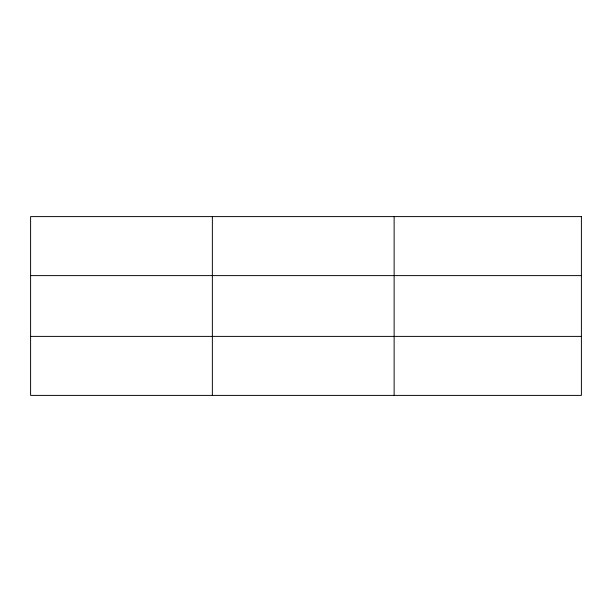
<?xml version="1.0" encoding="UTF-8"?>
<svg xmlns="http://www.w3.org/2000/svg" width="612" height="612" viewBox="0 0 612 612"><rect width="100%" height="100%" fill="white"/><g stroke="black" fill="none" stroke-linecap="round" stroke-linejoin="round"><path stroke-width="0.92" d="M212.364 216.602L212.364 395.398M394.128 216.602L394.128 395.398M30.6 275.607L581.4 275.607M30.6 336.393L581.4 336.393M581.4 216.602L581.4 395.398L30.6 395.398L30.6 216.602L581.4 216.602"/></g></svg>
